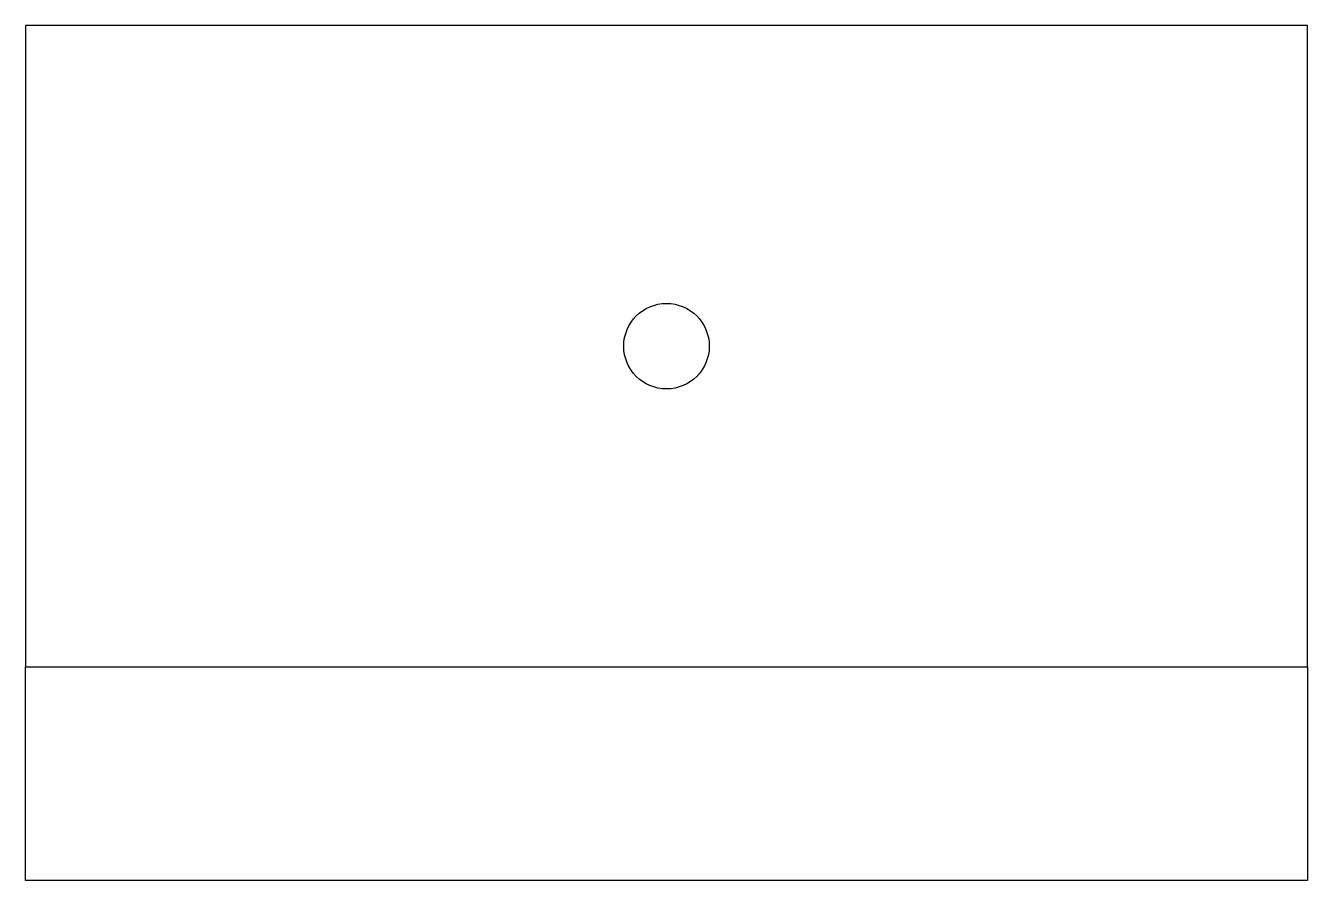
# Model space of a CAD drawing. Header units: millimetres. Extents: x 0 to 30, y -5 to 15.
import ezdxf

# ---------------------------------------------------------------- set-up
doc = ezdxf.new("R2010")
doc.units = ezdxf.units.MM
doc.layers.get('0').update_dxf_attribs({"linetype": 'CONTINUOUS'})

msp = doc.modelspace()

# ---------------------------------------------------------------- linework, layer by layer
for points in [[(0, 0), (30, 0), (30, 15), (0, 15)], [(0, 0), (30, 0), (30, -5), (0, -5)]]:
    msp.add_lwpolyline(points, close=True)
msp.add_circle((15, 7.5), 1)

doc.saveas('drawing.dxf')
